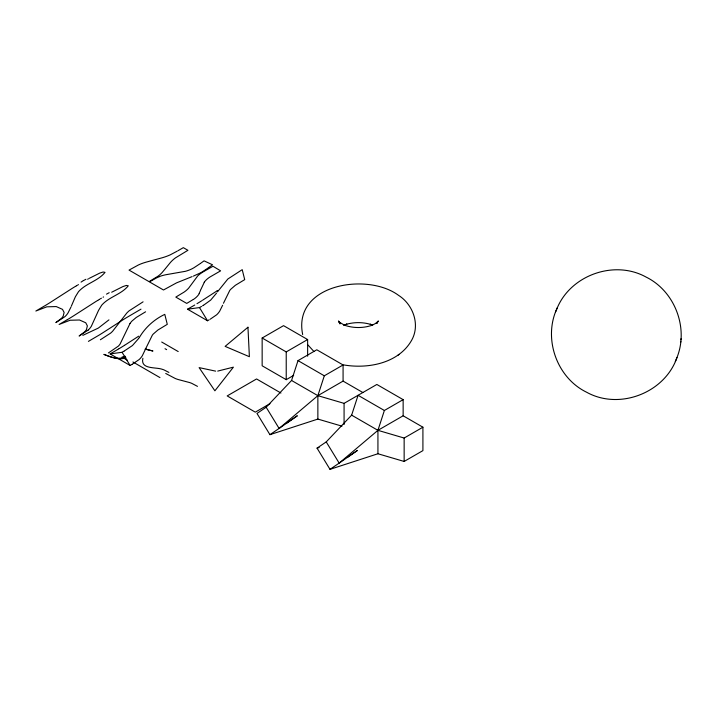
<?xml version="1.0" encoding="UTF-8"?>
<svg xmlns="http://www.w3.org/2000/svg" width="717" height="717" viewBox="0 0 717 717"><rect width="100%" height="100%" fill="white"/><g stroke="black" fill="none" stroke-linecap="round" stroke-linejoin="round"><path stroke-width="1.08" d="M557.351 307.71C542.733 337.841 556.446 377.572 586.587 392.217C619.309 410.429 664.793 392.961 676.973 357.532C688.858 327.92 674.751 291.075 646.062 277.058C614.155 259.366 569.845 275.337 556.643 309.385M142.889 358.267C140.236 369.658 155.589 366.871 162.275 369.3A15.631 9.025 0 0 1 164.023 369.909L168.907 372.428M680.702 342.233L680.792 341.319M680.935 339.652L681.025 338.729M377.357 322.014L377.061 323.089L378.083 321.216L376.335 323.25L378.388 321.091L376.031 323.34L377.142 322.641L371.773 325.393L372.652 325.07C363.376 328.395 352.881 328.359 343.64 324.9L344.545 325.24L339.06 321.987L340.028 323.161L338.514 320.992L340.01 323.932L339.571 322.874M291.568 380.476L298.012 360.615L316.78 349.779L343.076 364.962L343.076 381.103L317.864 395.659L279.101 428.443L269.933 434.672L256.982 413.458L266.159 407.229L291.568 380.476L317.864 395.659L344.079 403.357L376.846 384.464L403.142 399.647L403.142 415.788L377.931 430.334L339.168 463.119L329.999 469.348L317.048 448.134L326.226 441.905L351.635 415.152L358.079 395.3L384.375 410.483L403.142 399.647M343.076 364.962L324.308 375.798L317.864 395.659L317.864 419.078L269.933 434.672M384.375 410.483L377.931 430.334L377.931 453.753L329.999 469.348M200.885 289.489L204.309 282.247M200.643 290.107L199.147 293.486M223.462 303.255L229.754 290.457A26.099 21.214 69.4 0 1 230.641 289.372L235.346 285.303L244.703 279.63L242.212 269.664L227.836 279.012L217.457 291.864M145.91 348.256L152.336 335.162A26.099 21.214 69.4 0 1 153.223 334.068L157.928 329.999L167.276 324.335L164.785 314.36C154.182 319.441 145.336 327.382 139.34 337.528M145.847 348.408L142.325 355.731A24.011 19.52 69.4 0 1 139.152 359.549L132.313 364.182M71.341 306.141L75.366 296.793L78.359 291.918A26.036 21.16 69.4 0 1 79.067 291.084C86.479 283.206 98.274 280.822 105.032 272.361L103.105 272.012L99.726 273.114L89.266 278.339M555.675 311.734L556.383 310.022M675.297 361.565L675.997 359.88M676.256 359.244L676.973 357.532M70.956 307.046L68.07 312.854A24.02 19.52 69.4 0 1 64.897 316.672L55.863 322.587L61.563 318.303L63.159 316.242L64.118 312.46L62.496 309.359L56.249 306.571L46.838 306.822L35.85 311.035L45.431 305.433A24.02 1.855 -33.1 0 0 50.163 302.52L72.211 288.359A26.036 2.017 -33.1 0 1 73.242 287.723L74.971 286.666M222.637 305.227L219.752 311.035A24.011 19.52 69.4 0 1 216.579 314.844L210.126 319.262M130.019 323.492L120.115 343.981A23.043 18.732 69.4 0 1 118.368 346.123L108.419 352.934M139.134 337.806L138.74 338.352M216.561 293.101L210.69 300.1L203.673 305.146M138.533 338.621L132.448 345.54L124.229 351.034M165.708 268.248L170.395 262.503A48.12 27.784 0 0 1 175.432 257.896L187.926 250.305L183.337 247.652L177.977 250.726M165.376 268.669L162.042 272.639A48.021 27.721 0 0 1 161.361 273.347A38.897 22.46 0 0 1 157.901 276.251L149.046 281.647L129.033 270.094L138.399 264.985A38.897 22.46 0 0 1 143.427 262.987A58.615 33.842 0 0 1 146.591 262.019L162.212 257.77A48.12 27.784 0 0 0 170.189 254.867L177.171 251.183M108.939 319.872L98.337 328.072L82.831 335.359M88.146 330.098L79.112 336.013L84.821 331.729L86.416 329.668L87.375 325.894L85.753 322.784L79.506 319.997L70.096 320.248L59.108 324.46L67.165 319.773M343.81 364.944C368.197 369.112 399.01 363.259 411.872 339.849C420.305 324.326 412.911 304.367 398.482 295.305C367.212 272.066 292.348 284.228 302.682 334.561M398.052 355.166L399.1 354.368M200.688 263.264L204.067 260.854L212.519 264.797L208.737 267.495M200.204 263.614L194.047 267.674A29.146 16.832 0 0 1 185.56 271.277L167.437 274.459A28.51 16.464 0 0 0 159.138 276.663M208.262 267.835L205.949 269.44M287.078 422.878L297.34 415.752L279.101 428.443L266.159 407.229M347.145 457.554L357.407 450.437L339.168 463.119L326.226 441.905M205.331 269.861L202.221 271.868A53.524 30.903 0 0 1 200.428 272.908L193.411 276.099M193.267 299.491L186.734 303.408L175.808 297.098L183.964 292.178A36.235 20.918 0 0 0 188.759 288.019L197.713 275.92A32.749 18.902 0 0 1 198.699 275.023L200.043 273.939A48.469 27.981 0 0 1 202.579 272.209L212.985 266.249L220.603 270.856L210.018 276.968A30.732 17.746 0 0 0 204.237 282.229M81.066 282.104L82.778 280.992M138.695 336.174L124.875 345.101M216.884 290.977L202.606 300.208M217.188 290.779L217.654 290.484M124.57 345.298L124.417 345.388A24.011 1.855 -33.1 0 1 119.685 348.31L118.986 348.731M97.808 300.351L96.499 301.149A26.036 2.017 -33.1 0 0 95.469 301.785L73.421 315.946A24.02 1.855 -33.1 0 1 68.689 318.868L67.299 319.692M98.229 300.1L99.367 299.419M75.402 286.415L76.387 285.823M196.969 303.694L197.112 303.605A24.011 1.855 -33.1 0 0 201.844 300.692M99.502 299.33L100.066 298.998M76.531 285.733L77.086 285.411M118.708 348.901L117.606 349.555M203.422 305.299L202.535 305.818M100.756 298.586L101.438 298.182M77.777 284.999L78.449 284.595M83.262 280.705L85.932 279.28M106.519 294.131L109.19 292.706M117.328 349.717L110.104 353.911L130.118 365.464L132.062 364.335M194.755 305.012L187.531 309.206L207.536 320.759L209.095 319.863M103.06 297.232L103.589 296.919M201.522 306.41L199.496 307.584L187.531 309.206M123.969 351.187L122.069 352.289L110.104 353.911M87.653 279.254L88.424 278.805M143.086 301.839L129.096 310.846A31.44 21.77 -72.7 0 0 126.766 313.078L112.686 331.164A27.622 19.126 -72.7 0 1 110.624 333.118L100.371 339.759M140.989 309.152L126.3 317.765A26.305 2.034 -33.1 0 0 123.306 319.621L101.823 333.423A23.043 1.784 -33.1 0 1 99.197 335.054L88.406 341.382M145.578 311.805L136.221 317.479L131.982 321.037A26.305 21.376 69.4 0 0 130.019 323.492M293.665 375.385L286.226 379.678L262.153 365.787L262.153 338.012L283.556 325.652L307.629 339.553L307.629 356.215M262.153 338.012L286.226 351.913L307.629 339.553M269.986 403.671L255.297 412.15L227.19 395.918L256.569 378.961L280.93 393.024M351.635 415.152L377.931 430.334L404.146 438.042L422.913 427.207L422.913 450.617L404.146 461.452L377.931 453.753M111.682 292.231L122.983 286.54L126.362 285.438L128.289 285.796C121.54 294.248 109.737 296.632 102.316 304.51A26.036 21.16 69.4 0 0 101.617 305.343L98.552 310.371L91.328 326.289A24.02 19.52 69.4 0 1 88.155 330.107M125.565 356.663C118.646 360.275 110.543 356.958 103.866 354.377C110.723 356.994 118.592 360.472 125.959 357.864M159.192 276.708L158.565 276.977A40.269 23.249 0 0 0 156.01 278.196L149.423 281.871L163.485 289.991L176.507 282.883L192.111 276.601M344.787 324.828L346.885 324.12L346.132 324.362C354.207 322.023 362.981 322.05 371.039 324.505L370.25 324.254L372.32 324.989M125.143 356.215L121.962 357.102L127.241 360.149M317.048 448.134L319.146 447.56M217.717 371.092L233.419 367.149L214.894 390.801L199.102 367.615L215.638 371.137M145.076 349.143L152.972 351.016L145.712 349.134M317.864 419.078L341.982 426.158M343.076 381.103L362.847 392.522M403.142 415.788L422.913 427.207M298.012 360.615L324.308 375.798M161.701 342.027L178.201 351.554M165.009 348.704L166.64 349.645M197.48 386.364L191.78 383.362A21.833 12.601 0 0 0 189.602 382.555L178.013 379.481A27.667 15.971 0 0 1 175.253 378.486L165.735 373.476M132.932 361.977L159.963 377.59M313.894 351.473L307.969 344.976M199.496 307.584L207.536 320.759M122.069 352.289L130.118 365.464M404.146 438.042L404.146 461.452M344.079 403.357L344.079 424.545M286.226 351.913L286.226 379.678M199.326 293.522A29.442 17.002 0 0 1 193.33 299.527M247.957 327.239L225.12 346.374L249.382 356.707L247.957 327.239"/></g></svg>
